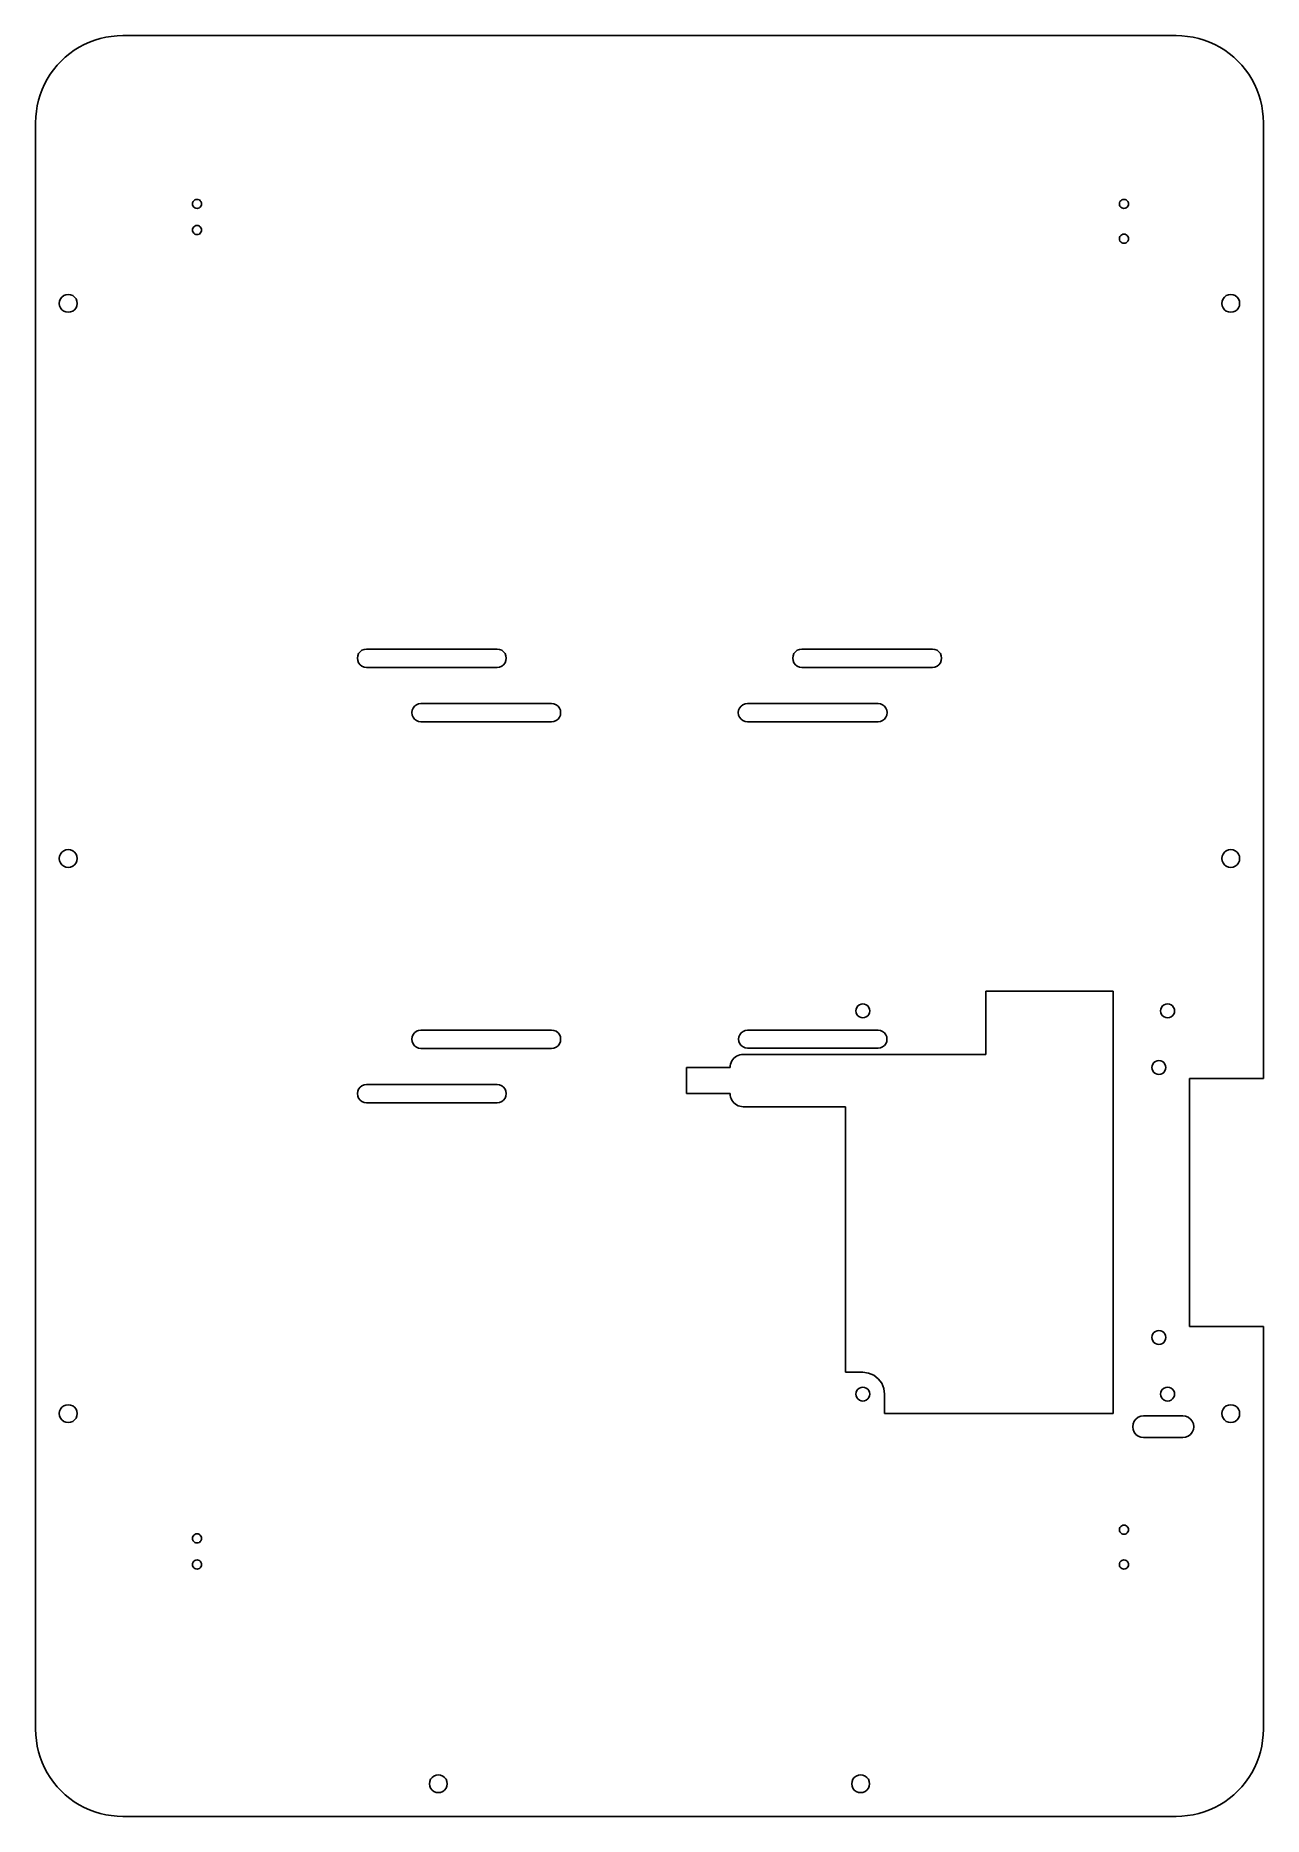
# Model space of a CAD drawing. Extents: x -156 to 126, y -204 to 205.
import ezdxf

# ---------------------------------------------------------------- set-up
doc = ezdxf.new("R2010")
doc.units = 0
doc.layers.get('0').update_dxf_attribs({"linetype": 'CONTINUOUS'})

msp = doc.modelspace()

# ---------------------------------------------------------------- linework, layer by layer
for p, q in [((-141.19, 204.6), (-142.44, 204.22)), ((-139.92, 204.89), (-141.19, 204.6)), ((-138.63, 205.11), (-139.92, 204.89)), ((-137.32, 205.23), (-138.63, 205.11)), ((-136.02, 205.28), (-137.32, 205.23)), ((105.98, 205.28), (-136.02, 205.28)), ((107.29, 205.23), (105.98, 205.28)), ((108.59, 205.11), (107.29, 205.23)), ((109.89, 204.89), (108.59, 205.11)), ((111.16, 204.6), (109.89, 204.89)), ((112.41, 204.22), (111.16, 204.6)), ((-148.19, 201.14), (-149.2, 200.31)), ((-147.13, 201.91), (-148.19, 201.14)), ((-146.02, 202.6), (-147.13, 201.91)), ((-144.86, 203.21), (-146.02, 202.6)), ((-143.67, 203.75), (-144.86, 203.21)), ((-142.44, 204.22), (-143.67, 203.75)), ((113.64, 203.75), (112.41, 204.22)), ((114.83, 203.21), (113.64, 203.75)), ((115.98, 202.6), (114.83, 203.21)), ((117.1, 201.91), (115.98, 202.6)), ((118.16, 201.14), (117.1, 201.91)), ((119.17, 200.31), (118.16, 201.14)), ((-152.65, 196.39), (-153.34, 195.28)), ((-151.88, 197.45), (-152.65, 196.39)), ((-151.05, 198.46), (-151.88, 197.45)), ((-150.16, 199.42), (-151.05, 198.46)), ((-149.2, 200.31), (-150.16, 199.42)), ((120.13, 199.42), (119.17, 200.31)), ((121.02, 198.46), (120.13, 199.42)), ((121.85, 197.45), (121.02, 198.46)), ((122.61, 196.39), (121.85, 197.45)), ((123.3, 195.28), (122.61, 196.39)), ((-154.49, 192.93), (-154.95, 191.71)), ((-153.95, 194.12), (-154.49, 192.93)), ((-153.34, 195.28), (-153.95, 194.12)), ((123.92, 194.12), (123.3, 195.28)), ((124.46, 192.93), (123.92, 194.12)), ((124.92, 191.71), (124.46, 192.93)), ((-155.63, 189.18), (-155.85, 187.89)), ((-155.33, 190.45), (-155.63, 189.18)), ((-154.95, 191.71), (-155.33, 190.45)), ((125.3, 190.45), (124.92, 191.71)), ((125.6, 189.18), (125.3, 190.45)), ((125.81, 187.89), (125.6, 189.18)), ((-155.97, 186.59), (-156.02, 185.28)), ((-156.02, -183.72), (-156.02, 185.28)), ((-155.85, 187.89), (-155.97, 186.59)), ((125.94, 186.59), (125.81, 187.89)), ((125.98, 185.28), (125.94, 186.59)), ((125.98, -34.22), (125.98, 185.28)), ((-119.95, 166.89), (-119.99, 166.62)), ((-119.99, 166.62), (-119.95, 166.35)), ((-119.85, 167.15), (-119.95, 166.89)), ((-119.95, 166.35), (-119.85, 166.1)), ((-119.68, 167.36), (-119.85, 167.15)), ((-119.85, 166.1), (-119.68, 165.88)), ((-119.46, 167.53), (-119.68, 167.36)), ((-119.68, 165.88), (-119.46, 165.71)), ((-119.21, 167.64), (-119.46, 167.53)), ((-119.46, 165.71), (-119.21, 165.61)), ((-118.94, 167.67), (-119.21, 167.64)), ((-119.21, 165.61), (-118.94, 165.57)), ((-118.66, 167.64), (-118.94, 167.67)), ((-118.94, 165.57), (-118.66, 165.61)), ((-118.41, 167.53), (-118.66, 167.64)), ((-118.66, 165.61), (-118.41, 165.71)), ((-118.19, 167.36), (-118.41, 167.53)), ((-118.41, 165.71), (-118.19, 165.88)), ((-118.03, 167.15), (-118.19, 167.36)), ((-118.19, 165.88), (-118.03, 166.1)), ((-117.92, 166.89), (-118.03, 167.15)), ((-118.03, 166.1), (-117.92, 166.35)), ((-117.89, 166.62), (-117.92, 166.89)), ((-117.92, 166.35), (-117.89, 166.62)), ((92.95, 166.89), (92.91, 166.62)), ((92.91, 166.62), (92.95, 166.35)), ((93.05, 167.15), (92.95, 166.89)), ((92.95, 166.35), (93.05, 166.1)), ((93.22, 167.36), (93.05, 167.15)), ((93.05, 166.1), (93.22, 165.88)), ((93.44, 167.53), (93.22, 167.36)), ((93.22, 165.88), (93.44, 165.71)), ((93.69, 167.64), (93.44, 167.53)), ((93.44, 165.71), (93.69, 165.61)), ((93.96, 167.67), (93.69, 167.64)), ((93.69, 165.61), (93.96, 165.57)), ((94.24, 167.64), (93.96, 167.67)), ((93.96, 165.57), (94.24, 165.61)), ((94.49, 167.53), (94.24, 167.64)), ((94.24, 165.61), (94.49, 165.71)), ((94.71, 167.36), (94.49, 167.53)), ((94.49, 165.71), (94.71, 165.88)), ((94.87, 167.15), (94.71, 167.36)), ((94.71, 165.88), (94.87, 166.1)), ((94.98, 166.89), (94.87, 167.15)), ((94.87, 166.1), (94.98, 166.35)), ((95.01, 166.62), (94.98, 166.89)), ((94.98, 166.35), (95.01, 166.62)), ((-119.95, 160.89), (-119.99, 160.62)), ((-119.99, 160.62), (-119.95, 160.35)), ((-119.85, 161.15), (-119.95, 160.89)), ((-119.95, 160.35), (-119.85, 160.1)), ((-119.68, 161.36), (-119.85, 161.15)), ((-119.85, 160.1), (-119.68, 159.88)), ((-119.46, 161.53), (-119.68, 161.36)), ((-119.68, 159.88), (-119.46, 159.71)), ((-119.21, 161.64), (-119.46, 161.53)), ((-119.46, 159.71), (-119.21, 159.61)), ((-118.94, 161.67), (-119.21, 161.64)), ((-119.21, 159.61), (-118.94, 159.57)), ((-118.66, 161.64), (-118.94, 161.67)), ((-118.94, 159.57), (-118.66, 159.61)), ((-118.41, 161.53), (-118.66, 161.64)), ((-118.66, 159.61), (-118.41, 159.71)), ((-118.19, 161.36), (-118.41, 161.53)), ((-118.41, 159.71), (-118.19, 159.88)), ((-118.03, 161.15), (-118.19, 161.36)), ((-118.19, 159.88), (-118.03, 160.1)), ((-117.92, 160.89), (-118.03, 161.15)), ((-118.03, 160.1), (-117.92, 160.35)), ((-117.89, 160.62), (-117.92, 160.89)), ((-117.92, 160.35), (-117.89, 160.62)), ((93.44, 159.53), (93.22, 159.36)), ((93.69, 159.64), (93.44, 159.53)), ((93.96, 159.67), (93.69, 159.64)), ((94.24, 159.64), (93.96, 159.67)), ((94.49, 159.53), (94.24, 159.64)), ((94.71, 159.36), (94.49, 159.53)), ((92.95, 158.89), (92.91, 158.62)), ((92.91, 158.62), (92.95, 158.35)), ((93.05, 159.15), (92.95, 158.89)), ((92.95, 158.35), (93.05, 158.1)), ((93.22, 159.36), (93.05, 159.15)), ((93.05, 158.1), (93.22, 157.88)), ((93.22, 157.88), (93.44, 157.71)), ((93.44, 157.71), (93.69, 157.61)), ((93.69, 157.61), (93.96, 157.57)), ((93.96, 157.57), (94.24, 157.61)), ((94.24, 157.61), (94.49, 157.71)), ((94.49, 157.71), (94.71, 157.88)), ((94.87, 159.15), (94.71, 159.36)), ((94.71, 157.88), (94.87, 158.1)), ((94.98, 158.89), (94.87, 159.15)), ((94.87, 158.1), (94.98, 158.35)), ((95.01, 158.62), (94.98, 158.89)), ((94.98, 158.35), (95.01, 158.62)), ((-150.5, 144.31), (-150.57, 143.78)), ((-150.57, 143.78), (-150.5, 143.25)), ((-150.29, 144.8), (-150.5, 144.31)), ((-150.5, 143.25), (-150.29, 142.75)), ((-149.97, 145.23), (-150.29, 144.8)), ((-149.54, 145.55), (-149.97, 145.23)), ((-149.05, 145.76), (-149.54, 145.55)), ((-148.52, 145.83), (-149.05, 145.76)), ((-147.99, 145.76), (-148.52, 145.83)), ((-147.49, 145.55), (-147.99, 145.76)), ((-147.07, 145.23), (-147.49, 145.55)), ((-146.74, 144.8), (-147.07, 145.23)), ((-146.54, 144.31), (-146.74, 144.8)), ((-146.74, 142.75), (-146.54, 143.25)), ((-146.47, 143.78), (-146.54, 144.31)), ((-146.54, 143.25), (-146.47, 143.78)), ((116.5, 144.31), (116.43, 143.78)), ((116.43, 143.78), (116.5, 143.25)), ((116.71, 144.8), (116.5, 144.31)), ((116.5, 143.25), (116.71, 142.75)), ((117.03, 145.23), (116.71, 144.8)), ((117.46, 145.55), (117.03, 145.23)), ((117.95, 145.76), (117.46, 145.55)), ((118.48, 145.83), (117.95, 145.76)), ((119.01, 145.76), (118.48, 145.83)), ((119.51, 145.55), (119.01, 145.76)), ((119.93, 145.23), (119.51, 145.55)), ((120.26, 144.8), (119.93, 145.23)), ((120.46, 144.31), (120.26, 144.8)), ((120.26, 142.75), (120.46, 143.25)), ((120.53, 143.78), (120.46, 144.31)), ((120.46, 143.25), (120.53, 143.78)), ((-150.29, 142.75), (-149.97, 142.33)), ((-149.97, 142.33), (-149.54, 142)), ((-149.54, 142), (-149.05, 141.8)), ((-149.05, 141.8), (-148.52, 141.73)), ((-148.52, 141.73), (-147.99, 141.8)), ((-147.99, 141.8), (-147.49, 142)), ((-147.49, 142), (-147.07, 142.33)), ((-147.07, 142.33), (-146.74, 142.75)), ((116.71, 142.75), (117.03, 142.33)), ((117.03, 142.33), (117.46, 142)), ((117.46, 142), (117.95, 141.8)), ((117.95, 141.8), (118.48, 141.73)), ((118.48, 141.73), (119.01, 141.8)), ((119.01, 141.8), (119.51, 142)), ((119.51, 142), (119.93, 142.33)), ((119.93, 142.33), (120.26, 142.75)), ((-82.04, 62.82), (-82.12, 62.28)), ((-82.12, 62.28), (-82.04, 61.73)), ((-81.83, 63.33), (-82.04, 62.82)), ((-82.04, 61.73), (-81.83, 61.23)), ((-81.5, 63.76), (-81.83, 63.33)), ((-81.07, 64.1), (-81.5, 63.76)), ((-80.56, 64.31), (-81.07, 64.1)), ((-80.02, 64.38), (-80.56, 64.31)), ((-50.02, 64.38), (-80.02, 64.38)), ((-49.47, 64.31), (-50.02, 64.38)), ((-48.97, 64.1), (-49.47, 64.31)), ((-48.53, 63.76), (-48.97, 64.1)), ((-48.2, 63.33), (-48.53, 63.76)), ((-47.99, 62.82), (-48.2, 63.33)), ((-48.2, 61.23), (-47.99, 61.73)), ((-47.92, 62.28), (-47.99, 62.82)), ((-47.99, 61.73), (-47.92, 62.28)), ((17.96, 62.82), (17.88, 62.28)), ((17.88, 62.28), (17.96, 61.73)), ((18.17, 63.33), (17.96, 62.82)), ((17.96, 61.73), (18.17, 61.23)), ((18.5, 63.76), (18.17, 63.33)), ((18.93, 64.1), (18.5, 63.76)), ((19.44, 64.31), (18.93, 64.1)), ((19.98, 64.38), (19.44, 64.31)), ((49.98, 64.38), (19.98, 64.38)), ((50.53, 64.31), (49.98, 64.38)), ((51.03, 64.1), (50.53, 64.31)), ((51.47, 63.76), (51.03, 64.1)), ((51.8, 63.33), (51.47, 63.76)), ((52.01, 62.82), (51.8, 63.33)), ((51.8, 61.23), (52.01, 61.73)), ((52.08, 62.28), (52.01, 62.82)), ((52.01, 61.73), (52.08, 62.28)), ((-81.83, 61.23), (-81.5, 60.79)), ((-81.5, 60.79), (-81.07, 60.46)), ((-81.07, 60.46), (-80.56, 60.25)), ((-80.56, 60.25), (-80.02, 60.18)), ((-80.02, 60.18), (-50.02, 60.18)), ((-50.02, 60.18), (-49.47, 60.25)), ((-49.47, 60.25), (-48.97, 60.46)), ((-48.97, 60.46), (-48.53, 60.79)), ((-48.53, 60.79), (-48.2, 61.23)), ((18.17, 61.23), (18.5, 60.79)), ((18.5, 60.79), (18.93, 60.46)), ((18.93, 60.46), (19.44, 60.25)), ((19.44, 60.25), (19.98, 60.18)), ((19.98, 60.18), (49.98, 60.18)), ((49.98, 60.18), (50.53, 60.25)), ((50.53, 60.25), (51.03, 60.46)), ((51.03, 60.46), (51.47, 60.79)), ((51.47, 60.79), (51.8, 61.23)), ((-69.54, 50.32), (-69.62, 49.78)), ((-69.62, 49.78), (-69.54, 49.23)), ((-69.33, 50.83), (-69.54, 50.32)), ((-69.54, 49.23), (-69.33, 48.73)), ((-69, 51.26), (-69.33, 50.83)), ((-68.57, 51.6), (-69, 51.26)), ((-68.06, 51.81), (-68.57, 51.6)), ((-67.52, 51.88), (-68.06, 51.81)), ((-37.52, 51.88), (-67.52, 51.88)), ((-36.97, 51.81), (-37.52, 51.88)), ((-36.47, 51.6), (-36.97, 51.81)), ((-36.03, 51.26), (-36.47, 51.6)), ((-35.7, 50.83), (-36.03, 51.26)), ((-35.49, 50.32), (-35.7, 50.83)), ((-35.7, 48.73), (-35.49, 49.23)), ((-35.42, 49.78), (-35.49, 50.32)), ((-35.49, 49.23), (-35.42, 49.78)), ((5.46, 50.32), (5.38, 49.78)), ((5.38, 49.78), (5.46, 49.23)), ((5.67, 50.83), (5.46, 50.32)), ((5.46, 49.23), (5.67, 48.73)), ((6, 51.26), (5.67, 50.83)), ((6.43, 51.6), (6, 51.26)), ((6.94, 51.81), (6.43, 51.6)), ((7.48, 51.88), (6.94, 51.81)), ((37.48, 51.88), (7.48, 51.88)), ((38.03, 51.81), (37.48, 51.88)), ((38.53, 51.6), (38.03, 51.81)), ((38.97, 51.26), (38.53, 51.6)), ((39.3, 50.83), (38.97, 51.26)), ((39.51, 50.32), (39.3, 50.83)), ((39.3, 48.73), (39.51, 49.23)), ((39.58, 49.78), (39.51, 50.32)), ((39.51, 49.23), (39.58, 49.78)), ((-69.33, 48.73), (-69, 48.29)), ((-69, 48.29), (-68.57, 47.96)), ((-68.57, 47.96), (-68.06, 47.75)), ((-68.06, 47.75), (-67.52, 47.68)), ((-67.52, 47.68), (-37.52, 47.68)), ((-37.52, 47.68), (-36.97, 47.75)), ((-36.97, 47.75), (-36.47, 47.96)), ((-36.47, 47.96), (-36.03, 48.29)), ((-36.03, 48.29), (-35.7, 48.73)), ((5.67, 48.73), (6, 48.29)), ((6, 48.29), (6.43, 47.96)), ((6.43, 47.96), (6.94, 47.75)), ((6.94, 47.75), (7.48, 47.68)), ((7.48, 47.68), (37.48, 47.68)), ((37.48, 47.68), (38.03, 47.75)), ((38.03, 47.75), (38.53, 47.96)), ((38.53, 47.96), (38.97, 48.29)), ((38.97, 48.29), (39.3, 48.73)), ((-150.5, 16.81), (-150.57, 16.28)), ((-150.29, 17.3), (-150.5, 16.81)), ((-149.97, 17.73), (-150.29, 17.3)), ((-149.54, 18.05), (-149.97, 17.73)), ((-149.05, 18.26), (-149.54, 18.05)), ((-148.52, 18.33), (-149.05, 18.26)), ((-147.99, 18.26), (-148.52, 18.33)), ((-147.49, 18.05), (-147.99, 18.26)), ((-147.07, 17.73), (-147.49, 18.05)), ((-146.74, 17.3), (-147.07, 17.73)), ((-146.54, 16.81), (-146.74, 17.3)), ((-146.47, 16.28), (-146.54, 16.81)), ((116.43, 16.28), (116.5, 16.81)), ((116.5, 16.81), (116.71, 17.3)), ((116.71, 17.3), (117.03, 17.73)), ((117.03, 17.73), (117.46, 18.05)), ((117.46, 18.05), (117.95, 18.26)), ((117.95, 18.26), (118.48, 18.33)), ((118.48, 18.33), (119.01, 18.26)), ((119.01, 18.26), (119.51, 18.05)), ((119.51, 18.05), (119.93, 17.73)), ((119.93, 17.73), (120.26, 17.3)), ((120.26, 17.3), (120.46, 16.81)), ((120.46, 16.81), (120.53, 16.28)), ((-150.57, 16.28), (-150.5, 15.75)), ((-150.5, 15.75), (-150.29, 15.25)), ((-150.29, 15.25), (-149.97, 14.83)), ((-149.97, 14.83), (-149.54, 14.5)), ((-149.54, 14.5), (-149.05, 14.3)), ((-149.05, 14.3), (-148.52, 14.23)), ((-148.52, 14.23), (-147.99, 14.3)), ((-147.99, 14.3), (-147.49, 14.5)), ((-147.49, 14.5), (-147.07, 14.83)), ((-147.07, 14.83), (-146.74, 15.25)), ((-146.74, 15.25), (-146.54, 15.75)), ((-146.54, 15.75), (-146.47, 16.28)), ((116.5, 15.75), (116.43, 16.28)), ((116.71, 15.25), (116.5, 15.75)), ((117.03, 14.83), (116.71, 15.25)), ((117.46, 14.5), (117.03, 14.83)), ((117.95, 14.3), (117.46, 14.5)), ((118.48, 14.23), (117.95, 14.3)), ((119.01, 14.3), (118.48, 14.23)), ((119.51, 14.5), (119.01, 14.3)), ((119.93, 14.83), (119.51, 14.5)), ((120.26, 15.25), (119.93, 14.83)), ((120.46, 15.75), (120.26, 15.25)), ((120.53, 16.28), (120.46, 15.75)), ((62.27, -14.22), (91.48, -14.22)), ((62.27, -28.72), (62.27, -14.22)), ((91.48, -14.22), (91.48, -111.22)), ((32.44, -18.31), (32.38, -18.72)), ((32.38, -18.72), (32.44, -19.14)), ((32.6, -17.92), (32.44, -18.31)), ((32.44, -19.14), (32.6, -19.52)), ((32.85, -17.59), (32.6, -17.92)), ((32.6, -19.52), (32.85, -19.85)), ((33.18, -17.34), (32.85, -17.59)), ((32.85, -19.85), (33.18, -20.11)), ((33.57, -17.18), (33.18, -17.34)), ((33.18, -20.11), (33.57, -20.27)), ((33.98, -17.12), (33.57, -17.18)), ((33.57, -20.27), (33.98, -20.32)), ((34.4, -17.18), (33.98, -17.12)), ((33.98, -20.32), (34.4, -20.27)), ((34.78, -17.34), (34.4, -17.18)), ((34.4, -20.27), (34.78, -20.11)), ((35.12, -17.59), (34.78, -17.34)), ((34.78, -20.11), (35.12, -19.85)), ((35.37, -17.92), (35.12, -17.59)), ((35.12, -19.85), (35.37, -19.52)), ((35.53, -18.31), (35.37, -17.92)), ((35.37, -19.52), (35.53, -19.14)), ((35.58, -18.72), (35.53, -18.31)), ((35.53, -19.14), (35.58, -18.72)), ((102.44, -18.31), (102.38, -18.72)), ((102.38, -18.72), (102.44, -19.14)), ((102.6, -17.92), (102.44, -18.31)), ((102.44, -19.14), (102.6, -19.52)), ((102.85, -17.59), (102.6, -17.92)), ((102.6, -19.52), (102.85, -19.85)), ((103.18, -17.34), (102.85, -17.59)), ((102.85, -19.85), (103.18, -20.11)), ((103.57, -17.18), (103.18, -17.34)), ((103.18, -20.11), (103.57, -20.27)), ((103.98, -17.12), (103.57, -17.18)), ((103.57, -20.27), (103.98, -20.32)), ((104.4, -17.18), (103.98, -17.12)), ((103.98, -20.32), (104.4, -20.27)), ((104.78, -17.34), (104.4, -17.18)), ((104.4, -20.27), (104.78, -20.11)), ((105.12, -17.59), (104.78, -17.34)), ((104.78, -20.11), (105.12, -19.85)), ((105.37, -17.92), (105.12, -17.59)), ((105.12, -19.85), (105.37, -19.52)), ((105.53, -18.31), (105.37, -17.92)), ((105.37, -19.52), (105.53, -19.14)), ((105.58, -18.72), (105.53, -18.31)), ((105.53, -19.14), (105.58, -18.72)), ((-69.33, -24.17), (-69.54, -24.68)), ((-69, -23.74), (-69.33, -24.17)), ((-68.57, -23.4), (-69, -23.74)), ((-68.06, -23.19), (-68.57, -23.4)), ((-67.52, -23.12), (-68.06, -23.19)), ((-67.52, -23.12), (-37.52, -23.12)), ((-36.97, -23.19), (-37.52, -23.12)), ((-36.47, -23.4), (-36.97, -23.19)), ((-36.03, -23.74), (-36.47, -23.4)), ((-35.7, -24.17), (-36.03, -23.74)), ((-35.49, -24.68), (-35.7, -24.17)), ((5.5, -24.69), (5.71, -24.2)), ((5.71, -24.2), (6.03, -23.77)), ((6.03, -23.77), (6.46, -23.45)), ((6.46, -23.45), (6.95, -23.24)), ((6.95, -23.24), (7.48, -23.17)), ((7.48, -23.17), (37.48, -23.17)), ((37.48, -23.17), (38.01, -23.24)), ((38.01, -23.24), (38.51, -23.45)), ((38.51, -23.45), (38.93, -23.77)), ((38.93, -23.77), (39.26, -24.2)), ((39.26, -24.2), (39.46, -24.69)), ((-69.54, -24.68), (-69.62, -25.22)), ((-69.62, -25.22), (-69.54, -25.77)), ((-69.54, -25.77), (-69.33, -26.27)), ((-69.33, -26.27), (-69, -26.71)), ((-69, -26.71), (-68.57, -27.04)), ((-68.57, -27.04), (-68.06, -27.25)), ((-68.06, -27.25), (-67.52, -27.32)), ((-67.52, -27.32), (-37.52, -27.32)), ((-37.52, -27.32), (-36.97, -27.25)), ((-36.97, -27.25), (-36.47, -27.04)), ((-36.47, -27.04), (-36.03, -26.71)), ((-36.03, -26.71), (-35.7, -26.27)), ((-35.7, -26.27), (-35.49, -25.77)), ((-35.42, -25.22), (-35.49, -24.68)), ((-35.49, -25.77), (-35.42, -25.22)), ((5.43, -25.22), (5.5, -24.69)), ((5.5, -25.75), (5.43, -25.22)), ((5.71, -26.25), (5.5, -25.75)), ((6.03, -26.67), (5.71, -26.25)), ((6.46, -27), (6.03, -26.67)), ((6.95, -27.2), (6.46, -27)), ((7.48, -27.27), (6.95, -27.2)), ((37.48, -27.27), (7.48, -27.27)), ((38.01, -27.2), (37.48, -27.27)), ((38.51, -27), (38.01, -27.2)), ((38.93, -26.67), (38.51, -27)), ((39.26, -26.25), (38.93, -26.67)), ((39.46, -25.75), (39.26, -26.25)), ((39.46, -24.69), (39.53, -25.22)), ((39.53, -25.22), (39.46, -25.75)), ((3.48, -31.72), (-6.52, -31.72)), ((-6.52, -31.72), (-6.52, -37.72)), ((3.48, -31.72), (3.51, -31.33)), ((3.51, -31.33), (3.59, -30.95)), ((3.59, -30.95), (3.71, -30.57)), ((3.71, -30.57), (3.89, -30.22)), ((3.89, -30.22), (4.1, -29.9)), ((4.1, -29.9), (4.36, -29.6)), ((4.36, -29.6), (4.66, -29.34)), ((4.66, -29.34), (4.98, -29.12)), ((4.98, -29.12), (5.34, -28.95)), ((5.34, -28.95), (5.71, -28.83)), ((5.71, -28.83), (6.09, -28.75)), ((6.09, -28.75), (6.48, -28.72)), ((62.27, -28.72), (6.48, -28.72)), ((100.44, -31.31), (100.38, -31.72)), ((100.38, -31.72), (100.44, -32.14)), ((100.6, -30.92), (100.44, -31.31)), ((100.44, -32.14), (100.6, -32.52)), ((100.85, -30.59), (100.6, -30.92)), ((100.6, -32.52), (100.85, -32.85)), ((101.18, -30.34), (100.85, -30.59)), ((101.57, -30.18), (101.18, -30.34)), ((101.98, -30.12), (101.57, -30.18)), ((102.4, -30.18), (101.98, -30.12)), ((102.78, -30.34), (102.4, -30.18)), ((103.12, -30.59), (102.78, -30.34)), ((103.37, -30.92), (103.12, -30.59)), ((103.12, -32.85), (103.37, -32.52)), ((103.53, -31.31), (103.37, -30.92)), ((103.37, -32.52), (103.53, -32.14)), ((103.58, -31.72), (103.53, -31.31)), ((103.53, -32.14), (103.58, -31.72)), ((-81.83, -36.67), (-82.04, -37.18)), ((-81.5, -36.24), (-81.83, -36.67)), ((-81.07, -35.9), (-81.5, -36.24)), ((-80.56, -35.69), (-81.07, -35.9)), ((-80.02, -35.62), (-80.56, -35.69)), ((-50.02, -35.62), (-80.02, -35.62)), ((-49.47, -35.69), (-50.02, -35.62)), ((-48.97, -35.9), (-49.47, -35.69)), ((-48.53, -36.24), (-48.97, -35.9)), ((-48.2, -36.67), (-48.53, -36.24)), ((-47.99, -37.18), (-48.2, -36.67)), ((100.85, -32.85), (101.18, -33.11)), ((101.18, -33.11), (101.57, -33.27)), ((101.57, -33.27), (101.98, -33.32)), ((101.98, -33.32), (102.4, -33.27)), ((102.4, -33.27), (102.78, -33.11)), ((102.78, -33.11), (103.12, -32.85)), ((108.98, -34.22), (108.98, -91.22)), ((108.98, -34.22), (125.98, -34.22)), ((-82.04, -37.18), (-82.12, -37.72)), ((-82.12, -37.72), (-82.04, -38.27)), ((-82.04, -38.27), (-81.83, -38.77)), ((-81.83, -38.77), (-81.5, -39.21)), ((-81.5, -39.21), (-81.07, -39.54)), ((-81.07, -39.54), (-80.56, -39.75)), ((-80.56, -39.75), (-80.02, -39.82)), ((-80.02, -39.82), (-50.02, -39.82)), ((-50.02, -39.82), (-49.47, -39.75)), ((-49.47, -39.75), (-48.97, -39.54)), ((-48.97, -39.54), (-48.53, -39.21)), ((-48.53, -39.21), (-48.2, -38.77)), ((-48.2, -38.77), (-47.99, -38.27)), ((-47.92, -37.72), (-47.99, -37.18)), ((-47.99, -38.27), (-47.92, -37.72)), ((3.48, -37.72), (-6.52, -37.72)), ((3.48, -37.72), (3.51, -38.11)), ((3.51, -38.11), (3.59, -38.5)), ((3.59, -38.5), (3.71, -38.87)), ((3.71, -38.87), (3.89, -39.22)), ((3.89, -39.22), (4.1, -39.55)), ((4.1, -39.55), (4.36, -39.84)), ((4.36, -39.84), (4.66, -40.1)), ((4.66, -40.1), (4.98, -40.32)), ((4.98, -40.32), (5.34, -40.49)), ((5.34, -40.49), (5.71, -40.62)), ((5.71, -40.62), (6.09, -40.7)), ((6.09, -40.7), (6.48, -40.72)), ((6.48, -40.72), (29.98, -40.72)), ((29.98, -101.72), (29.98, -40.72)), ((100.44, -93.31), (100.38, -93.72)), ((100.38, -93.72), (100.44, -94.14)), ((100.6, -92.92), (100.44, -93.31)), ((100.85, -92.59), (100.6, -92.92)), ((101.18, -92.34), (100.85, -92.59)), ((101.57, -92.18), (101.18, -92.34)), ((101.98, -92.12), (101.57, -92.18)), ((102.4, -92.18), (101.98, -92.12)), ((102.78, -92.34), (102.4, -92.18)), ((103.12, -92.59), (102.78, -92.34)), ((103.37, -92.92), (103.12, -92.59)), ((103.53, -93.31), (103.37, -92.92)), ((103.58, -93.72), (103.53, -93.31)), ((103.53, -94.14), (103.58, -93.72)), ((108.98, -91.22), (125.98, -91.22)), ((125.98, -183.72), (125.98, -91.22)), ((100.44, -94.14), (100.6, -94.52)), ((100.6, -94.52), (100.85, -94.85)), ((100.85, -94.85), (101.18, -95.11)), ((101.18, -95.11), (101.57, -95.27)), ((101.57, -95.27), (101.98, -95.32)), ((101.98, -95.32), (102.4, -95.27)), ((102.4, -95.27), (102.78, -95.11)), ((102.78, -95.11), (103.12, -94.85)), ((103.12, -94.85), (103.37, -94.52)), ((103.37, -94.52), (103.53, -94.14)), ((33.98, -101.72), (29.98, -101.72)), ((35.28, -101.89), (33.98, -101.72)), ((36.48, -102.39), (35.28, -101.89)), ((32.44, -106.31), (32.38, -106.72)), ((32.6, -105.92), (32.44, -106.31)), ((32.85, -105.59), (32.6, -105.92)), ((33.18, -105.34), (32.85, -105.59)), ((33.57, -105.18), (33.18, -105.34)), ((33.98, -105.12), (33.57, -105.18)), ((34.4, -105.18), (33.98, -105.12)), ((34.78, -105.34), (34.4, -105.18)), ((35.12, -105.59), (34.78, -105.34)), ((35.37, -105.92), (35.12, -105.59)), ((35.53, -106.31), (35.37, -105.92)), ((35.58, -106.72), (35.53, -106.31)), ((37.52, -103.19), (36.48, -102.39)), ((38.31, -104.22), (37.52, -103.19)), ((38.81, -105.43), (38.31, -104.22)), ((38.98, -106.72), (38.81, -105.43)), ((102.44, -106.31), (102.38, -106.72)), ((102.6, -105.92), (102.44, -106.31)), ((102.85, -105.59), (102.6, -105.92)), ((103.18, -105.34), (102.85, -105.59)), ((103.57, -105.18), (103.18, -105.34)), ((103.98, -105.12), (103.57, -105.18)), ((104.4, -105.18), (103.98, -105.12)), ((104.78, -105.34), (104.4, -105.18)), ((105.12, -105.59), (104.78, -105.34)), ((105.37, -105.92), (105.12, -105.59)), ((105.53, -106.31), (105.37, -105.92)), ((105.58, -106.72), (105.53, -106.31)), ((-150.29, -110.2), (-150.5, -110.69)), ((-149.97, -109.77), (-150.29, -110.2)), ((-149.54, -109.45), (-149.97, -109.77)), ((-149.05, -109.24), (-149.54, -109.45)), ((-148.52, -109.17), (-149.05, -109.24)), ((-147.99, -109.24), (-148.52, -109.17)), ((-147.49, -109.45), (-147.99, -109.24)), ((-147.07, -109.77), (-147.49, -109.45)), ((-146.74, -110.2), (-147.07, -109.77)), ((-146.54, -110.69), (-146.74, -110.2)), ((32.38, -106.72), (32.44, -107.14)), ((32.44, -107.14), (32.6, -107.52)), ((32.6, -107.52), (32.85, -107.85)), ((32.85, -107.85), (33.18, -108.11)), ((33.18, -108.11), (33.57, -108.27)), ((33.57, -108.27), (33.98, -108.32)), ((33.98, -108.32), (34.4, -108.27)), ((34.4, -108.27), (34.78, -108.11)), ((34.78, -108.11), (35.12, -107.85)), ((35.12, -107.85), (35.37, -107.52)), ((35.37, -107.52), (35.53, -107.14)), ((35.53, -107.14), (35.58, -106.72)), ((38.98, -106.72), (38.98, -111.22)), ((102.38, -106.72), (102.44, -107.14)), ((102.44, -107.14), (102.6, -107.52)), ((102.6, -107.52), (102.85, -107.85)), ((102.85, -107.85), (103.18, -108.11)), ((103.18, -108.11), (103.57, -108.27)), ((103.57, -108.27), (103.98, -108.32)), ((103.98, -108.32), (104.4, -108.27)), ((104.4, -108.27), (104.78, -108.11)), ((104.78, -108.11), (105.12, -107.85)), ((105.12, -107.85), (105.37, -107.52)), ((105.37, -107.52), (105.53, -107.14)), ((105.53, -107.14), (105.58, -106.72)), ((116.71, -110.2), (116.5, -110.69)), ((117.03, -109.77), (116.71, -110.2)), ((117.46, -109.45), (117.03, -109.77)), ((117.95, -109.24), (117.46, -109.45)), ((118.48, -109.17), (117.95, -109.24)), ((119.01, -109.24), (118.48, -109.17)), ((119.51, -109.45), (119.01, -109.24)), ((119.93, -109.77), (119.51, -109.45)), ((120.26, -110.2), (119.93, -109.77)), ((120.46, -110.69), (120.26, -110.2)), ((-150.5, -110.69), (-150.57, -111.22)), ((-150.57, -111.22), (-150.5, -111.75)), ((-150.5, -111.75), (-150.29, -112.25)), ((-150.29, -112.25), (-149.97, -112.67)), ((-149.97, -112.67), (-149.54, -113)), ((-149.54, -113), (-149.05, -113.2)), ((-149.05, -113.2), (-148.52, -113.27)), ((-148.52, -113.27), (-147.99, -113.2)), ((-147.99, -113.2), (-147.49, -113)), ((-147.49, -113), (-147.07, -112.67)), ((-147.07, -112.67), (-146.74, -112.25)), ((-146.74, -112.25), (-146.54, -111.75)), ((-146.47, -111.22), (-146.54, -110.69)), ((-146.54, -111.75), (-146.47, -111.22)), ((91.48, -111.22), (38.98, -111.22)), ((95.98, -114.22), (96.07, -113.58)), ((96.07, -114.87), (95.98, -114.22)), ((96.07, -113.58), (96.32, -112.97)), ((96.32, -112.97), (96.72, -112.46)), ((96.72, -112.46), (97.23, -112.06)), ((97.23, -112.06), (97.84, -111.81)), ((97.84, -111.81), (98.48, -111.72)), ((107.48, -111.72), (98.48, -111.72)), ((107.48, -111.72), (108.13, -111.81)), ((108.13, -111.81), (108.73, -112.06)), ((109.25, -112.46), (108.73, -112.06)), ((109.25, -112.46), (109.65, -112.97)), ((109.65, -112.97), (109.9, -113.58)), ((109.9, -113.58), (109.98, -114.22)), ((109.98, -114.22), (109.9, -114.87)), ((116.5, -110.69), (116.43, -111.22)), ((116.43, -111.22), (116.5, -111.75)), ((116.5, -111.75), (116.71, -112.25)), ((116.71, -112.25), (117.03, -112.67)), ((117.03, -112.67), (117.46, -113)), ((117.46, -113), (117.95, -113.2)), ((117.95, -113.2), (118.48, -113.27)), ((118.48, -113.27), (119.01, -113.2)), ((119.01, -113.2), (119.51, -113)), ((119.51, -113), (119.93, -112.67)), ((119.93, -112.67), (120.26, -112.25)), ((120.26, -112.25), (120.46, -111.75)), ((120.53, -111.22), (120.46, -110.69)), ((120.46, -111.75), (120.53, -111.22)), ((96.32, -115.47), (96.07, -114.87)), ((96.72, -115.99), (96.32, -115.47)), ((97.23, -116.39), (96.72, -115.99)), ((97.84, -116.64), (97.23, -116.39)), ((98.48, -116.72), (97.84, -116.64)), ((98.48, -116.72), (107.48, -116.72)), ((108.13, -116.64), (107.48, -116.72)), ((108.73, -116.39), (108.13, -116.64)), ((109.25, -115.99), (108.73, -116.39)), ((109.65, -115.47), (109.25, -115.99)), ((109.9, -114.87), (109.65, -115.47)), ((-119.46, -138.97), (-119.68, -139.14)), ((-119.21, -138.86), (-119.46, -138.97)), ((-118.94, -138.83), (-119.21, -138.86)), ((-118.66, -138.86), (-118.94, -138.83)), ((-118.41, -138.97), (-118.66, -138.86)), ((-118.19, -139.14), (-118.41, -138.97)), ((92.95, -137.61), (92.91, -137.88)), ((92.91, -137.88), (92.95, -138.15)), ((93.05, -137.35), (92.95, -137.61)), ((92.95, -138.15), (93.05, -138.4)), ((93.22, -137.14), (93.05, -137.35)), ((93.05, -138.4), (93.22, -138.62)), ((93.44, -136.97), (93.22, -137.14)), ((93.22, -138.62), (93.44, -138.79)), ((93.69, -136.86), (93.44, -136.97)), ((93.44, -138.79), (93.69, -138.89)), ((93.96, -136.83), (93.69, -136.86)), ((93.69, -138.89), (93.96, -138.93)), ((94.24, -136.86), (93.96, -136.83)), ((93.96, -138.93), (94.24, -138.89)), ((94.49, -136.97), (94.24, -136.86)), ((94.24, -138.89), (94.49, -138.79)), ((94.71, -137.14), (94.49, -136.97)), ((94.49, -138.79), (94.71, -138.62)), ((94.87, -137.35), (94.71, -137.14)), ((94.71, -138.62), (94.87, -138.4)), ((94.98, -137.61), (94.87, -137.35)), ((94.87, -138.4), (94.98, -138.15)), ((95.01, -137.88), (94.98, -137.61)), ((94.98, -138.15), (95.01, -137.88)), ((-119.95, -139.61), (-119.99, -139.88)), ((-119.99, -139.88), (-119.95, -140.15)), ((-119.85, -139.35), (-119.95, -139.61)), ((-119.95, -140.15), (-119.85, -140.4)), ((-119.68, -139.14), (-119.85, -139.35)), ((-119.85, -140.4), (-119.68, -140.62)), ((-119.68, -140.62), (-119.46, -140.79)), ((-119.46, -140.79), (-119.21, -140.89)), ((-119.21, -140.89), (-118.94, -140.93)), ((-118.94, -140.93), (-118.66, -140.89)), ((-118.66, -140.89), (-118.41, -140.79)), ((-118.41, -140.79), (-118.19, -140.62)), ((-118.03, -139.35), (-118.19, -139.14)), ((-118.19, -140.62), (-118.03, -140.4)), ((-117.92, -139.61), (-118.03, -139.35)), ((-118.03, -140.4), (-117.92, -140.15)), ((-117.89, -139.88), (-117.92, -139.61)), ((-117.92, -140.15), (-117.89, -139.88)), ((-119.95, -145.61), (-119.99, -145.88)), ((-119.99, -145.88), (-119.95, -146.15)), ((-119.85, -145.35), (-119.95, -145.61)), ((-119.95, -146.15), (-119.85, -146.4)), ((-119.68, -145.14), (-119.85, -145.35)), ((-119.85, -146.4), (-119.68, -146.62)), ((-119.46, -144.97), (-119.68, -145.14)), ((-119.68, -146.62), (-119.46, -146.79)), ((-119.21, -144.86), (-119.46, -144.97)), ((-119.46, -146.79), (-119.21, -146.89)), ((-118.94, -144.83), (-119.21, -144.86)), ((-119.21, -146.89), (-118.94, -146.93)), ((-118.66, -144.86), (-118.94, -144.83)), ((-118.94, -146.93), (-118.66, -146.89)), ((-118.41, -144.97), (-118.66, -144.86)), ((-118.66, -146.89), (-118.41, -146.79)), ((-118.19, -145.14), (-118.41, -144.97)), ((-118.41, -146.79), (-118.19, -146.62)), ((-118.03, -145.35), (-118.19, -145.14)), ((-118.19, -146.62), (-118.03, -146.4)), ((-117.92, -145.61), (-118.03, -145.35)), ((-118.03, -146.4), (-117.92, -146.15)), ((-117.89, -145.88), (-117.92, -145.61)), ((-117.92, -146.15), (-117.89, -145.88)), ((92.95, -145.61), (92.91, -145.88)), ((92.91, -145.88), (92.95, -146.15)), ((93.05, -145.35), (92.95, -145.61)), ((92.95, -146.15), (93.05, -146.4)), ((93.22, -145.14), (93.05, -145.35)), ((93.05, -146.4), (93.22, -146.62)), ((93.44, -144.97), (93.22, -145.14)), ((93.22, -146.62), (93.44, -146.79)), ((93.69, -144.86), (93.44, -144.97)), ((93.44, -146.79), (93.69, -146.89)), ((93.96, -144.83), (93.69, -144.86)), ((93.69, -146.89), (93.96, -146.93)), ((94.24, -144.86), (93.96, -144.83)), ((93.96, -146.93), (94.24, -146.89)), ((94.49, -144.97), (94.24, -144.86)), ((94.24, -146.89), (94.49, -146.79)), ((94.71, -145.14), (94.49, -144.97)), ((94.49, -146.79), (94.71, -146.62)), ((94.87, -145.35), (94.71, -145.14)), ((94.71, -146.62), (94.87, -146.4)), ((94.98, -145.61), (94.87, -145.35)), ((94.87, -146.4), (94.98, -146.15)), ((95.01, -145.88), (94.98, -145.61)), ((94.98, -146.15), (95.01, -145.88)), ((-156.02, -183.72), (-155.97, -185.03)), ((125.94, -185.03), (125.98, -183.72)), ((-155.97, -185.03), (-155.85, -186.33)), ((-155.85, -186.33), (-155.63, -187.62)), ((-155.63, -187.62), (-155.33, -188.9)), ((125.3, -188.9), (125.6, -187.62)), ((125.6, -187.62), (125.81, -186.33)), ((125.81, -186.33), (125.94, -185.03)), ((-155.33, -188.9), (-154.95, -190.15)), ((-154.95, -190.15), (-154.49, -191.38)), ((-154.49, -191.38), (-153.95, -192.57)), ((123.92, -192.57), (124.46, -191.38)), ((124.46, -191.38), (124.92, -190.15)), ((124.92, -190.15), (125.3, -188.9)), ((-153.95, -192.57), (-153.34, -193.72)), ((-153.34, -193.72), (-152.65, -194.83)), ((-152.65, -194.83), (-151.88, -195.9)), ((-151.88, -195.9), (-151.05, -196.91)), ((-65.5, -195.69), (-65.57, -196.22)), ((-65.57, -196.22), (-65.5, -196.75)), ((-65.29, -195.2), (-65.5, -195.69)), ((-64.97, -194.77), (-65.29, -195.2)), ((-64.54, -194.45), (-64.97, -194.77)), ((-64.54, -194.45), (-64.05, -194.24)), ((-63.52, -194.17), (-64.05, -194.24)), ((-62.99, -194.24), (-63.52, -194.17)), ((-62.49, -194.45), (-62.99, -194.24)), ((-62.07, -194.77), (-62.49, -194.45)), ((-61.74, -195.2), (-62.07, -194.77)), ((-61.54, -195.69), (-61.74, -195.2)), ((-61.47, -196.22), (-61.54, -195.69)), ((-61.54, -196.75), (-61.47, -196.22)), ((31.5, -195.69), (31.43, -196.22)), ((31.43, -196.22), (31.5, -196.75)), ((31.71, -195.2), (31.5, -195.69)), ((32.03, -194.77), (31.71, -195.2)), ((32.46, -194.45), (32.03, -194.77)), ((32.95, -194.24), (32.46, -194.45)), ((33.48, -194.17), (32.95, -194.24)), ((34.01, -194.24), (33.48, -194.17)), ((34.51, -194.45), (34.01, -194.24)), ((34.93, -194.77), (34.51, -194.45)), ((35.26, -195.2), (34.93, -194.77)), ((35.46, -195.69), (35.26, -195.2)), ((35.53, -196.22), (35.46, -195.69)), ((35.46, -196.75), (35.53, -196.22)), ((121.02, -196.91), (121.85, -195.9)), ((121.85, -195.9), (122.61, -194.83)), ((122.61, -194.83), (123.3, -193.72)), ((123.3, -193.72), (123.92, -192.57)), ((-151.05, -196.91), (-150.16, -197.86)), ((-150.16, -197.86), (-149.2, -198.76)), ((-149.2, -198.76), (-148.19, -199.59)), ((-148.19, -199.59), (-147.13, -200.35)), ((-147.13, -200.35), (-146.02, -201.04)), ((-65.5, -196.75), (-65.29, -197.25)), ((-64.97, -197.67), (-65.29, -197.25)), ((-64.97, -197.67), (-64.54, -198)), ((-64.54, -198), (-64.05, -198.2)), ((-64.05, -198.2), (-63.52, -198.27)), ((-63.52, -198.27), (-62.99, -198.2)), ((-62.99, -198.2), (-62.49, -198)), ((-62.49, -198), (-62.07, -197.67)), ((-62.07, -197.67), (-61.74, -197.25)), ((-61.74, -197.25), (-61.54, -196.75)), ((31.5, -196.75), (31.71, -197.25)), ((31.71, -197.25), (32.03, -197.67)), ((32.03, -197.67), (32.46, -198)), ((32.46, -198), (32.95, -198.2)), ((32.95, -198.2), (33.48, -198.27)), ((33.48, -198.27), (34.01, -198.2)), ((34.01, -198.2), (34.51, -198)), ((34.51, -198), (34.93, -197.67)), ((34.93, -197.67), (35.26, -197.25)), ((35.26, -197.25), (35.46, -196.75)), ((115.98, -201.04), (117.1, -200.35)), ((117.1, -200.35), (118.16, -199.59)), ((118.16, -199.59), (119.17, -198.76)), ((119.17, -198.76), (120.13, -197.86)), ((120.13, -197.86), (121.02, -196.91)), ((-146.02, -201.04), (-144.86, -201.66)), ((-144.86, -201.66), (-143.67, -202.2)), ((-143.67, -202.2), (-142.44, -202.66)), ((-142.44, -202.66), (-141.19, -203.04)), ((-141.19, -203.04), (-139.92, -203.34)), ((-139.92, -203.34), (-138.63, -203.55)), ((-138.63, -203.55), (-137.32, -203.68)), ((-137.32, -203.68), (-136.02, -203.72)), ((-136.02, -203.72), (105.98, -203.72)), ((105.98, -203.72), (107.29, -203.68)), ((107.29, -203.68), (108.59, -203.55)), ((108.59, -203.55), (109.89, -203.34)), ((109.89, -203.34), (111.16, -203.04)), ((111.16, -203.04), (112.41, -202.66)), ((112.41, -202.66), (113.64, -202.2)), ((113.64, -202.2), (114.83, -201.66)), ((114.83, -201.66), (115.98, -201.04))]:
    msp.add_line(p, q)

doc.saveas('drawing.dxf')
